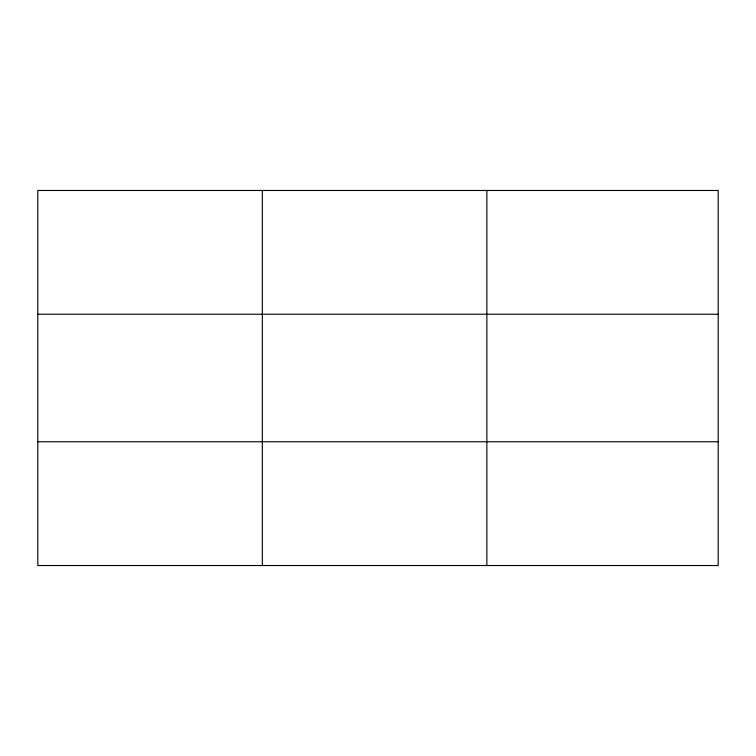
<?xml version="1.0" encoding="UTF-8"?>
<svg xmlns="http://www.w3.org/2000/svg" width="756" height="756" viewBox="0 0 756 756"><rect width="100%" height="100%" fill="white"/><g stroke="black" fill="none" stroke-linecap="round" stroke-linejoin="round"><path stroke-width="1.13" d="M262.332 190.474L262.332 565.526M486.864 190.474L486.864 565.526M718.2 314.241L718.2 190.474L37.8 190.474L37.8 565.526L718.2 565.526L718.2 314.241L37.8 314.241M37.8 441.759L718.2 441.759"/></g></svg>
